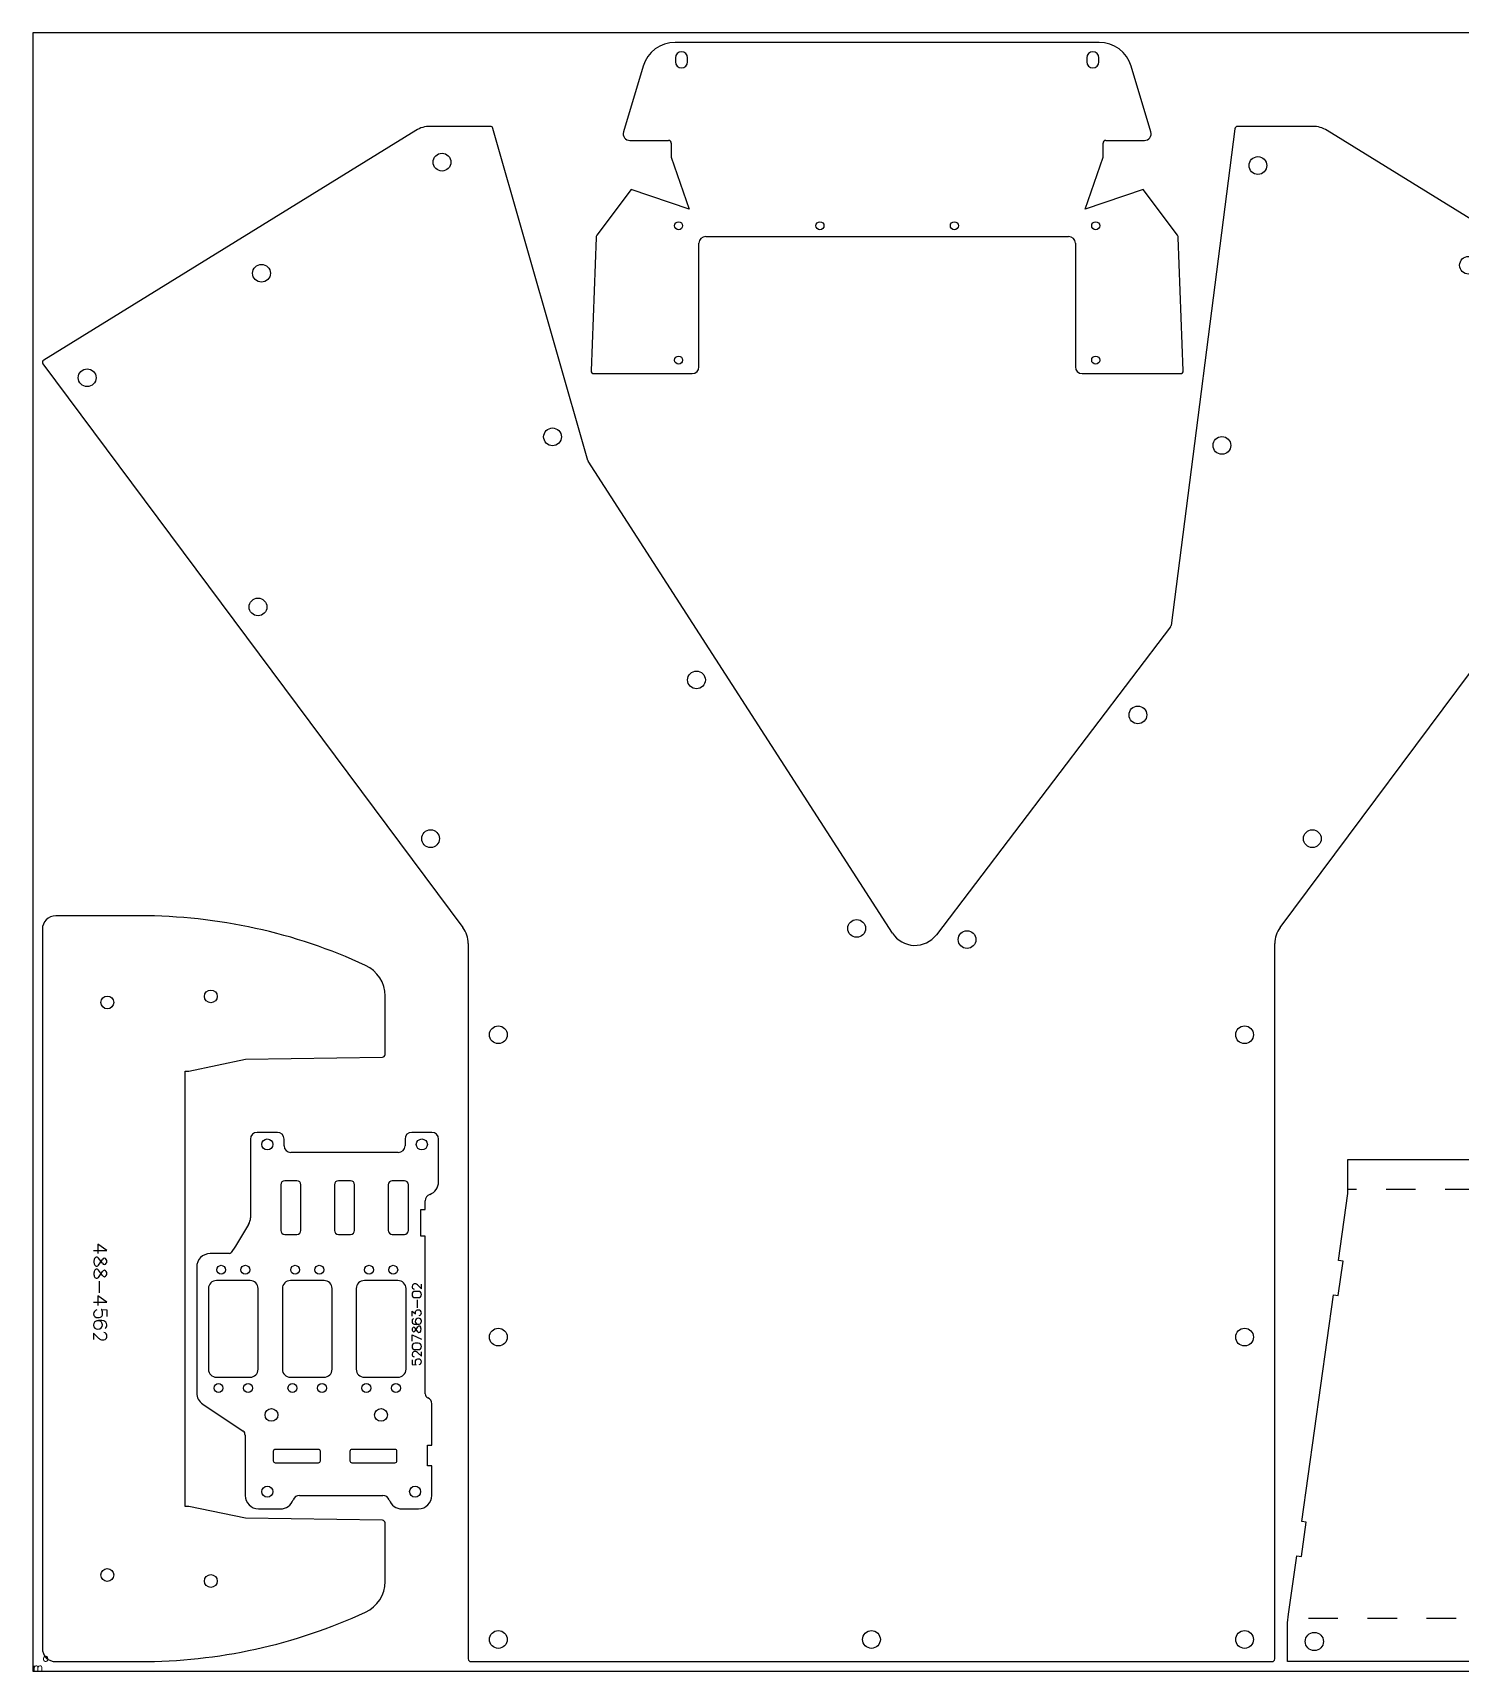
# Model space of a CAD drawing. Extents: x 2802 to 5850, y 686 to 1905.
# Drawn here: x 2802 to 3865, y 686 to 1905 of the extents above; entities that cross this region are included whole.
import ezdxf

# ---------------------------------------------------------------- set-up
doc = ezdxf.new("R2010")
doc.units = 0
doc.linetypes.add('DASHED', pattern=[43.935798, 21.967899, -21.967899])
doc.layers.get('0').update_dxf_attribs({"color": 1, "linetype": 'CONTINUOUS'})
for name, color, linetype in [('DUMMY-LAYOUT', 1, 'CONTINUOUS'), ('DUMMY-LAYOUT-MC-MC4', 1, 'CONTINUOUS'), ('DUMMY-LAYOUT-SHEET', 1, 'CONTINUOUS')]:
    doc.layers.add(name, color=color, linetype=linetype)
doc.styles.get("Standard").update_dxf_attribs({"font": 'simplex'})

# ---------------------------------------------------------------- blocks, each defined once
blk = doc.blocks.new('MDATUM')
at = {"color": 6, "linetype": 'CONTINUOUS'}
blk.add_text('m', height=6, dxfattribs=at).set_placement((0, 0))
blk = doc.blocks.new('ODATUM')
at = {"color": 6, "linetype": 'CONTINUOUS'}
blk.add_text('o', height=6, dxfattribs=at).set_placement((0, 0))
blk = doc.blocks.new('4975036ITEM01-01')
at = {"color": 1, "linetype": 'CONTINUOUS'}
for p, q in [((459.276902, 300.228902), (459.276902, 433.553804)), ((459.276902, 433.553804), (829.216242, 433.553804)), ((829.216242, 433.553804), (829.216242, 373.553804)), ((676.898222, 421.053804), (611.898222, 421.053804)), ((611.898222, 421.053804), (611.898222, 376.053804)), ((676.898222, 376.053804), (676.898222, 421.053804)), ((45, 348.276902), (45, 373.553804)), ((45, 373.553804), (315, 373.553804)), ((315, 373.553804), (315, 237.276902)), ((611.898222, 376.053804), (676.898222, 376.053804)), ((829.216242, 373.553804), (848.216242, 354.553804)), ((856.614464, 354.553805), (875.614464, 373.553805)), ((875.614464, 373.553805), (1244.553804, 373.553805)), ((1244.553804, 373.553805), (1244.553804, 348.276903)), ((848.216242, 354.553804), (849.276902, 353.843673)), ((849.276902, 353.843673), (849.276902, 348.276902)), ((855.553804, 353.843673), (856.614464, 354.553805)), ((855.553804, 348.276903), (855.553804, 353.843673)), ((37.969043, 298.435224), (45, 348.276902)), ((849.276902, 348.276902), (855.553804, 348.276903)), ((1244.553804, 348.276903), (1251.584762, 298.435225)), ((37.731892, 272.413239), (41.33571, 297.960303)), ((41.33571, 297.960303), (37.969043, 298.435224)), ((315, 237.276902), (434, 298.680902)), ((440.276902, 300.228902), (459.276902, 300.228902)), ((1251.584762, 298.435225), (1248.218095, 297.960303)), ((1248.218095, 297.960303), (1251.821912, 272.413238)), ((10.591201, 104.356751), (34.365225, 272.88816)), ((34.365225, 272.88816), (37.731892, 272.413239)), ((1251.821912, 272.413238), (1255.18858, 272.88816)), ((1255.18858, 272.88816), (1278.962603, 104.356751)), ((10.354051, 78.334765), (13.957869, 103.881829)), ((13.957869, 103.881829), (10.591201, 104.356751)), ((1278.962603, 104.356751), (1275.595936, 103.881829)), ((1275.595936, 103.881829), (1279.199753, 78.334765)), ((0.846395, 35.276902), (6.987383, 78.809687)), ((6.987383, 78.809687), (10.354051, 78.334765)), ((1279.199753, 78.334765), (1282.566421, 78.809687)), ((1282.566421, 78.809687), (1288.707409, 35.276902)), ((0, 29), (0.846395, 35.276902)), ((0, 0), (0, 29)), ((433, 35.276902), (433, 0)), ((435.357988, 29.276902), (435.357988, 35.276902)), ((854.195816, 29.276902), (435.357988, 29.276902)), ((854.195816, 35.276902), (854.195816, 29.276902)), ((856.553804, 0), (856.553804, 35.276902)), ((1288.707409, 35.276902), (1289.553804, 29)), ((1289.553804, 29), (1289.553804, 0)), ((433, 0), (0, 0)), ((1289.553804, 0), (856.553804, 0))]:
    blk.add_line(p, q, dxfattribs=at)
at = {"color": 3, "linetype": 'DASHED'}
for p, q in [((315, 351.415353), (45, 351.415353)), ((849.276902, 351.415353), (459.276902, 351.415353)), ((852.415353, 29.276902), (852.415353, 348.276902)), ((855.553804, 351.415354), (1244.553804, 351.415354)), ((437.138451, 29.276902), (437.138451, 299.775465)), ((433, 32.138451), (0.423197, 32.138451)), ((1289.130607, 32.138451), (856.553804, 32.138451))]:
    blk.add_line(p, q, dxfattribs=at)
at = {"color": 1, "linetype": 'CONTINUOUS'}
for centre, radius in [((884.202037, 302.325423), 6), ((20, 15), 6.75), ((420, 15), 6.75), ((869.553804, 15), 6.75), ((1269.553804, 15), 6.75)]:
    blk.add_circle(centre, radius, dxfattribs=at)
for centre, radius, start, end in [((441.146849, 283.201466), 17.049645, 92.92475, 114.782749), ((434.5, 35.276902), 1.5, 109.471221, 180), ((434.202736, 35.526686), 1.181947, 347.799547, 99.876625), ((855.351326, 35.526438), 1.182147, 80.13776, 192.186046), ((855.053804, 35.276902), 1.5, 0, 70.528783)]:
    blk.add_arc(centre, radius, start, end, dxfattribs=at)
blk = doc.blocks.new('470-8278-02')
at = {"color": 1, "linetype": 'CONTINUOUS'}
for p, q in [((965.605085, 1233.203801), (546.249148, 920.761987)), ((1139.419737, 955.70374), (968.501974, 1232.650374)), ((1142.4, 900.3), (1142.4, 945.2)), ((0, 914.8), (0, 318.8)), ((534.3, 916.8), (2, 916.8)), ((893.850168, 827.722936), (1140.949832, 898.377064)), ((542.166898, 601.212017), (893.31669, 827.481202)), ((769.989571, 394.307875), (540.895712, 568.47875)), ((1140.654508, 346.48374), (770.945492, 393.91626)), ((1142.4, 288.4), (1142.4, 344.5)), ((2, 316.8), (534.3, 316.8)), ((546.249148, 312.838013), (965.605085, 0.396199)), ((968.501974, 0.949626), (1139.419737, 277.89626))]:
    blk.add_line(p, q, dxfattribs=at)
for centre in [(955.4, 1200.3), (784.8, 1073.2), (1033.1, 1070.6), (612.4, 944.8), (1115.8, 936.3), (16.5, 894.4), (241.5, 894.4), (466.5, 894.4), (911.4, 854.1), (730.5, 747), (545.6, 627.8), (16.5, 616.8), (537.3, 545.7), (704.5, 418.6), (905, 356.1), (16.5, 339.2), (241.5, 339.2), (466.5, 339.2), (1113.3, 329.3), (612.4, 288.8), (1039.1, 172.6), (784.8, 160.4), (955.4, 33.3)]:
    blk.add_circle(centre, 6.6, dxfattribs=at)
for centre, radius, start, end in [((966.8, 1231.6), 2, 31.680832, 126.688012), ((1122.4, 945.2), 20, 0, 31.680832), ((2, 914.8), 2, 90, 180), ((534.3, 936.8), 20, 270, 306.688012), ((1140.4, 900.3), 2, 285.957019, 0), ((894.4, 825.8), 2, 105.957019, 122.796378), ((553, 584.4), 20, 122.796378, 232.755728), ((771.2, 395.9), 2, 232.755728, 262.689068), ((1140.4, 344.5), 2, 0, 82.689068), ((2, 318.8), 2, 180, 270), ((534.3, 296.8), 20, 53.311988, 90), ((1122.4, 288.4), 20, 328.319168, 0), ((966.8, 2), 2, 233.311988, 328.319168)]:
    blk.add_arc(centre, radius, start, end, dxfattribs=at)
blk = doc.blocks.new('4884562ITEM02-01')
at = {"color": 1, "linetype": 'CONTINUOUS'}
for p, q in [((244.404417, 440.472352), (145.273643, 436.788464)), ((143.592535, 436.196127), (109.397095, 410.715556)), ((246.47869, 365.236866), (246.47869, 438.473732)), ((66.563197, 416.414353), (17.815987, 401.78949)), ((73, 382.818461), (73, 411.625241)), ((109.397095, 410.715556), (124.158, 367.557556)), ((85.385707, 380.818461), (75, 380.818461)), ((124.158, 367.557556), (85.385707, 380.818461)), ((0, 377.843927), (0, 62.629805)), ((14.469953, 377.736866), (11.469953, 377.736866)), ((11.469953, 368.736866), (14.469953, 368.736866)), ((144.47869, 85.236866), (144.47869, 355.236866)), ((149.47869, 360.236866), (241.47869, 360.236866)), ((241.47869, 80.236866), (149.47869, 80.236866)), ((246.47869, 2), (246.47869, 75.236866)), ((14.469953, 71.736866), (11.469953, 71.736866)), ((11.469953, 62.736866), (14.469953, 62.736866)), ((85.385707, 59.655271), (124.158, 72.916177)), ((124.158, 72.916177), (109.397095, 29.758176)), ((73, 28.848491), (73, 57.655271)), ((75, 59.655271), (85.385707, 59.655271)), ((17.815987, 38.684243), (66.563197, 24.059379)), ((109.397095, 29.758176), (143.592535, 4.277605)), ((145.273643, 3.685268), (244.404417, 0.00138))]:
    blk.add_line(p, q, dxfattribs=at)
for centre in [(136.47869, 375.392869), (236.47869, 375.392869), (136.47869, 270.236866), (136.47869, 170.236866), (136.47869, 65.080863), (236.47869, 65.080863)]:
    blk.add_circle(centre, 3, dxfattribs=at)
for centre, radius, start, end in [((244.47869, 438.473732), 2, 0, 92.128241), ((145.385052, 433.790533), 3, 92.128244, 126.691464), ((68, 411.625241), 5, 0, 106.7), ((25, 377.843927), 25, 106.7, 180), ((75, 382.818461), 2, 180, 270), ((11.469953, 373.236866), 4.5, 90, 270), ((14.469953, 373.236866), 4.5, 270, 90), ((149.47869, 355.236866), 5, 90, 180), ((241.47869, 365.236866), 5, 270, 0), ((149.47869, 85.236866), 5, 180, 270), ((241.47869, 75.236866), 5, 0, 90), ((25, 62.629805), 25, 180, 253.3), ((11.469953, 67.236866), 4.5, 90, 270), ((14.469953, 67.236866), 4.5, 270, 90), ((75, 57.655271), 2, 90, 180), ((68, 28.848491), 5, 253.299994, 0), ((145.385052, 6.683199), 3, 233.308537, 267.871759), ((244.47869, 2), 2, 267.871745, 0)]:
    blk.add_arc(centre, radius, start, end, dxfattribs=at)
blk = doc.blocks.new('5207863ITEM-01')
at = {"color": 1, "linetype": 'CONTINUOUS'}
for p, q in [((40, 275.150962), (40, 216.6439)), ((60, 280.150962), (45, 280.150962)), ((65, 270.150962), (65, 275.150962)), ((155, 275.150962), (155, 270.150962)), ((175, 280.150962), (160, 280.150962)), ((180, 243.336919), (180, 275.150962)), ((150, 265.150962), (70, 265.150962)), ((74.5, 244.175363), (65.5, 244.175363)), ((114.5, 244.175363), (105.5, 244.175363)), ((154.5, 244.175363), (145.5, 244.175363)), ((62.5, 241.175363), (62.5, 207.175363)), ((77.5, 207.175363), (77.5, 241.175363)), ((102.5, 241.175363), (102.5, 207.175363)), ((117.5, 207.175363), (117.5, 241.175363)), ((142.5, 241.175363), (142.5, 207.175363)), ((157.5, 207.175363), (157.5, 241.175363)), ((166.8, 202.993412), (166.8, 222.718402)), ((166.8, 222.718402), (170, 222.718402)), ((170, 222.718402), (170, 229.194783)), ((38.574929, 211.498942), (28.909676, 195.390187)), ((28.909676, 195.390187), (25.661839, 190.82916)), ((65.5, 204.175363), (74.5, 204.175363)), ((105.5, 204.175363), (114.5, 204.175363)), ((145.5, 204.175363), (154.5, 204.175363)), ((170, 202.993412), (166.8, 202.993412)), ((170, 85.495531), (170, 202.993412)), ((24.137068, 189.89973), (10, 189.89973)), ((0, 179.89973), (0, 86.251568)), ((8.73, 163.89973), (8.73, 103.89973)), ((39.73, 169.89973), (14.73, 169.89973)), ((45.73, 103.89973), (45.73, 163.89973)), ((63.73, 163.89973), (63.73, 103.89973)), ((94.73, 169.89973), (69.73, 169.89973)), ((100.73, 103.89973), (100.73, 163.89973)), ((118.73, 163.89973), (118.73, 103.89973)), ((149.73, 169.89973), (124.73, 169.89973)), ((155.73, 103.89973), (155.73, 163.89973)), ((14.73, 97.89973), (39.73, 97.89973)), ((69.73, 97.89973), (94.73, 97.89973)), ((124.73, 97.89973), (149.73, 97.89973)), ((4.452998, 77.931065), (34.664101, 57.79033)), ((175, 47.387637), (175, 78.079332)), ((36, 54.845434), (36, 10)), ((57, 42.776902), (57, 35.776902)), ((90.5, 44.276902), (58.5, 44.276902)), ((92, 35.776902), (92, 42.776902)), ((114, 42.776902), (114, 35.776902)), ((147.5, 44.276902), (115.5, 44.276902)), ((149, 35.776902), (149, 42.776902)), ((171.8, 31.887637), (171.8, 47.387637)), ((171.8, 47.387637), (175, 47.387637)), ((58.5, 34.276902), (90.5, 34.276902)), ((115.5, 34.276902), (147.5, 34.276902)), ((175, 31.887637), (171.8, 31.887637)), ((175, 10), (175, 31.887637)), ((46, 0), (62.357864, 0)), ((76.5, 10), (138.5, 10)), ((152.642136, 0), (165, 0))]:
    blk.add_line(p, q, dxfattribs=at)
at = {"color": 8, "linetype": 'CONTINUOUS'}
for p, q in [((164.857356, 161.822693), (162.524022, 161.822693)), ((164.857356, 166.156026), (167.190689, 163.822693)), ((167.190689, 163.822693), (167.190689, 167.156026)), ((160.190689, 143.48936), (160.190689, 147.156026)), ((160.190689, 147.156026), (162.857356, 145.156026)), ((162.524022, 157.156026), (164.857356, 157.156026)), ((162.857356, 145.156026), (162.857356, 146.822693)), ((164.190689, 149.48936), (164.190689, 155.48936)), ((162.524022, 132.48936), (164.524022, 135.48936)), ((164.524022, 131.822693), (162.524022, 134.48936)), ((167.190689, 139.48936), (167.190689, 139.822693)), ((160.190689, 124.822693), (160.190689, 129.48936)), ((160.190689, 129.48936), (167.190689, 126.156026)), ((164.857356, 123.156026), (162.524022, 123.156026)), ((160.190689, 110.822693), (160.190689, 107.48936)), ((162.524022, 118.48936), (164.857356, 118.48936)), ((164.857356, 115.822693), (167.190689, 113.48936)), ((167.190689, 113.48936), (167.190689, 116.822693)), ((160.190689, 107.48936), (163.190689, 107.156026))]:
    blk.add_line(p, q, dxfattribs=at)
at = {"color": 1, "linetype": 'CONTINUOUS'}
for centre, radius in [((52.5, 271.150962), 4.1), ((167.5, 271.150962), 4.1), ((18.23, 177.89973), 3.3), ((36.23, 177.89973), 3.3), ((73.23, 177.89973), 3.3), ((91.23, 177.89973), 3.3), ((128.23, 177.89973), 3.3), ((146.23, 177.89973), 3.3), ((16.23, 89.89973), 3.3), ((38.23, 89.89973), 3.3), ((71.23, 89.89973), 3.3), ((93.23, 89.89973), 3.3), ((126.23, 89.89973), 3.3), ((148.23, 89.89973), 3.3), ((55.637152, 69.89973), 4.75), ((137.13, 69.89973), 4.75), ((52.5, 12.8), 4.1), ((162.5, 12.8), 4.1)]:
    blk.add_circle(centre, radius, dxfattribs=at)
for centre, radius, start, end in [((45, 275.150962), 5, 90, 180), ((60, 275.150962), 5, 0, 90), ((70, 270.150962), 5, 180, 270), ((150, 270.150962), 5, 270, 0), ((160, 275.150962), 5, 90, 180), ((175, 275.150962), 5, 0, 90), ((65.5, 241.175363), 3, 90, 180), ((74.5, 241.175363), 3, 0, 90), ((105.5, 241.175363), 3, 90, 180), ((114.5, 241.175363), 3, 0, 90), ((145.5, 241.175363), 3, 90, 180), ((154.5, 241.175363), 3, 0, 90), ((175, 229.194783), 5, 109.471218, 180), ((170, 243.336919), 10, 289.471221, 0), ((30, 216.6439), 10, 329.036241, 0), ((65.5, 207.175363), 3, 180, 270), ((74.5, 207.175363), 3, 270, 0), ((105.5, 207.175363), 3, 180, 270), ((114.5, 207.175363), 3, 270, 0), ((145.5, 207.175363), 3, 180, 270), ((154.5, 207.175363), 3, 270, 0), ((10, 179.89973), 10, 90, 180), ((23.906455, 191.993502), 2.106434, 276.285358, 326.443766), ((14.73, 163.89973), 6, 90, 180), ((39.73, 163.89973), 6, 0, 90), ((69.73, 163.89973), 6, 90, 180), ((94.73, 163.89973), 6, 0, 90), ((124.73, 163.89973), 6, 90, 180), ((149.73, 163.89973), 6, 0, 90), ((14.73, 103.89973), 6, 180, 270), ((39.73, 103.89973), 6, 270, 0), ((69.73, 103.89973), 6, 180, 270), ((94.73, 103.89973), 6, 270, 0), ((124.73, 103.89973), 6, 180, 270), ((149.73, 103.89973), 6, 270, 0), ((10, 86.251568), 10, 180, 236.309932), ((173, 85.495531), 3, 180, 247.975687), ((170, 78.079332), 5, 0, 67.975689), ((33, 55.294179), 2.999999, 23.776564, 56.309932), ((29.740458, 54.732957), 6.260552, 1.029433, 16.429781), ((58.5, 42.776902), 1.5, 90, 180), ((90.5, 42.776902), 1.5, 0, 90), ((115.5, 42.776902), 1.5, 90, 180), ((147.5, 42.776902), 1.5, 0, 90), ((58.5, 35.776902), 1.5, 180, 270), ((90.5, 35.776902), 1.5, 270, 0), ((115.5, 35.776902), 1.5, 180, 270), ((147.5, 35.776902), 1.5, 270, 0), ((46, 10), 10, 180, 270), ((62.357864, 10), 10, 270, 340.52878), ((76.5, 5), 5, 90, 160.528779), ((138.5, 5), 5, 19.471218, 90), ((152.642136, 10), 10, 199.471221, 270), ((165, 10), 10, 270, 0)]:
    blk.add_arc(centre, radius, start, end, dxfattribs=at)
at = {"color": 8, "linetype": 'CONTINUOUS'}
for centre, radius, start, end in [((162.154317, 165.431272), 1.964487, 178.305569, 261.305571), ((162.163601, 165.438946), 1.973556, 119.536243, 178.536243), ((162.524022, 159.48936), 2.333333, 90.000001, 270), ((162.357356, 164.19427), 3.183255, 68.500002, 111.5), ((161.355048, 162.875172), 4.798975, 43.130102, 63.130102), ((164.857356, 159.48936), 2.333333, 270.000001, 90), ((163.613187, 146.861444), 0.756824, 123.934948, 182.934949), ((164.843215, 143.560062), 4.262654, 89.809932, 112.809932), ((165.024022, 145.656026), 2.173068, 4.398706, 94.398705), ((162.494737, 139.587336), 2.30613, 124.434949, 182.434948), ((162.290712, 133.344908), 2.104985, 147.065051, 176.065052), ((162.281195, 139.537003), 2.091048, 181.305571, 258.305574), ((161.58991, 133.973861), 1.184, 93.190068, 154.190069), ((161.355459, 133.819848), 1.346769, 29.809932, 82.809932), ((163.690689, 145.430399), 8.149921, 257, 283), ((164.857356, 139.48936), 2.333333, 90, 179.999999), ((164.652792, 139.549941), 2.129631, 181.630102, 284.630102), ((165.524022, 134.822693), 1.20185, 56.309933, 146.309932), ((165.024022, 139.656026), 2.173068, 4.398705, 94.398704), ((165.100183, 145.870337), 2.091048, 281.694426, 358.694429), ((165.100183, 139.537003), 2.091048, 281.694429, 358.694431), ((164.740941, 134.264486), 2.128327, 6.06505, 47.065051), ((163.852453, 133.656026), 3.118315, 344.5, 15.5), ((162.290712, 133.633812), 2.104985, 183.934949, 212.934949), ((162.524022, 120.822693), 2.333333, 90.000001, 270), ((161.58991, 133.004858), 1.184, 205.809932, 266.809934), ((161.355459, 133.158871), 1.346769, 277.190068, 330.190067), ((165.524022, 132.48936), 1.20185, 213.690069, 303.690068), ((164.857356, 120.822693), 2.333333, 270.000001, 90), ((164.740941, 133.047567), 2.128327, 312.934948, 353.934949), ((162.154317, 115.097938), 1.964487, 178.305569, 261.305571), ((162.163601, 115.105613), 1.973556, 119.536243, 178.536243), ((162.357356, 113.860937), 3.183255, 68.500002, 111.5), ((166.133585, 109.322693), 3.704509, 167, 193), ((164.173944, 109.506105), 1.773313, 111.499998, 158.5), ((161.355048, 112.541838), 4.798975, 43.130102, 63.130102), ((165.048115, 107.89299), 3.601425, 93.036243, 115.036243), ((165.024022, 109.322693), 2.173068, 4.398706, 94.398705), ((164.556714, 108.611368), 2.03635, 183.434949, 213.434949), ((164.60975, 108.90842), 2.25491, 219, 231), ((165.100183, 109.537003), 2.091048, 281.694426, 358.694429)]:
    blk.add_arc(centre, radius, start, end, dxfattribs=at)
blk = doc.blocks.new('4884562ITEM01-01')
at = {"color": 1, "linetype": 'CONTINUOUS'}
for p, q in [((103.228638, 255), (59.594348, 255)), ((106.698317, 151.11468), (105.22843, 253.028843)), ((449.77157, 253.028843), (448.301683, 151.11468)), ((495.405979, 255), (451.771362, 255)), ((115.5, 108.953907), (106.698317, 151.11468)), ((448.301683, 151.11468), (439.5, 108.953907)), ((115.5, 106.191961), (115.5, 108.953907)), ((439.5, 106.191961), (115.5, 106.191961)), ((439.5, 108.953907), (439.5, 106.191961)), ((0, 72.681876), (0, 10)), ((555, 10), (555, 72.681876)), ((10, 0), (545, 0))]:
    blk.add_line(p, q, dxfattribs=at)
at = {"color": 8, "linetype": 'CONTINUOUS'}
for p, q in [((249.026245, 48.038966), (244.26434, 41.372299)), ((244.26434, 41.372299), (251.407197, 41.372299)), ((249.026245, 38.038966), (249.026245, 48.038966)), ((258.550054, 44.705633), (254.740531, 41.84849)), ((259.978626, 41.84849), (255.692912, 44.705633)), ((267.597674, 44.705633), (263.78815, 41.84849)), ((269.026245, 41.84849), (264.740531, 44.705633)), ((271.883388, 42.32468), (280.454816, 42.32468)), ((287.597674, 48.038966), (282.835769, 41.372299)), ((282.835769, 41.372299), (289.978626, 41.372299)), ((287.597674, 38.038966), (287.597674, 48.038966)), ((292.835769, 43.753252), (293.311959, 48.038966)), ((293.311959, 48.038966), (298.073864, 48.038966)), ((304.26434, 38.038966), (304.740531, 38.038966)), ((313.78815, 41.372299), (310.454816, 38.038966)), ((310.454816, 38.038966), (315.216721, 38.038966))]:
    blk.add_line(p, q, dxfattribs=at)
at = {"color": 1, "linetype": 'CONTINUOUS'}
for centre in [(60, 125.345475), (495, 125.345475), (64.5, 48.332964), (490.5, 48.332964)]:
    blk.add_circle(centre, 4.75, dxfattribs=at)
for centre, radius, start, end in [((59.594348, 230), 25, 90, 155.196029), ((103.228638, 253), 2, 0.82632, 90), ((451.771362, 253), 2, 90, 179.173692), ((495.405979, 230), 25, 24.803655, 90), ((400, 72.681876), 400, 155.196029, 180), ((154.994141, 72.681296), 400.005859, 0.000083, 24.803655), ((10, 10), 10, 180, 270), ((545, 10), 10, 270, 0)]:
    blk.add_arc(centre, radius, start, end, dxfattribs=at)
at = {"color": 8, "linetype": 'CONTINUOUS'}
for centre, radius, start, end in [((255.692912, 40.419918), 1.716929, 123.690069, 213.690068), ((256.49035, 41.538605), 3.040468, 222.934948, 263.934949), ((256.429338, 46.040079), 1.691428, 115.809932, 176.809934), ((256.649357, 46.375009), 1.923955, 187.190068, 240.190067), ((257.327843, 45.038933), 3.007122, 93.934949, 122.934949), ((257.359578, 42.807875), 4.454735, 254.5, 285.5), ((256.915123, 45.038933), 3.007122, 57.065051, 86.065052), ((257.813628, 46.040079), 1.691428, 3.190068, 64.190069), ((257.593609, 46.375009), 1.923955, 299.809932, 352.809932), ((258.228806, 41.538605), 3.040468, 276.06505, 317.065051), ((259.026245, 40.419918), 1.716929, 326.309933, 56.309932), ((264.740531, 40.419918), 1.716929, 123.690069, 213.690068), ((265.537969, 41.538605), 3.040468, 222.934948, 263.934949), ((265.476957, 46.040079), 1.691428, 115.809932, 176.809934), ((265.696976, 46.375009), 1.923955, 187.190068, 240.190067), ((266.375462, 45.038933), 3.007122, 93.934949, 122.934949), ((266.407197, 42.807875), 4.454735, 254.5, 285.5), ((265.962742, 45.038933), 3.007122, 57.065051, 86.065052), ((266.641228, 46.375009), 1.923955, 299.809932, 352.809932), ((267.276425, 41.538605), 3.040468, 276.06505, 317.065051), ((266.861248, 46.040079), 1.691428, 3.190068, 64.190069), ((268.073864, 40.419918), 1.716929, 326.309933, 56.309932), ((295.339189, 41.726022), 3.2213, 129, 141), ((294.914828, 41.801787), 2.909072, 93.434949, 123.434949), ((296.237164, 41.025402), 2.987212, 191.694426, 268.694429), ((295.931007, 39.549114), 5.292156, 77, 103), ((295.931007, 41.134204), 3.104382, 274.398706, 4.398705), ((296.193024, 42.348602), 2.533304, 21.499998, 68.5), ((293.888574, 41.099786), 5.144893, 3.036243, 25.036243), ((312.751539, 43.038966), 11.642744, 167, 193), ((304.350885, 41.664534), 3.04233, 91.630102, 194.630102), ((304.332402, 45.05253), 2.987212, 91.305571, 168.305574), ((304.332402, 41.025403), 2.987212, 191.694429, 268.694431), ((304.404306, 44.747469), 3.294471, 34.434949, 92.434948), ((304.26434, 41.372299), 3.333333, 0, 89.999999), ((304.502435, 41.134204), 3.104382, 274.398705, 4.398704), ((312.752786, 45.233784), 2.80641, 88.305569, 171.305571), ((312.763749, 45.220521), 2.819365, 29.536243, 88.536243), ((309.101215, 46.375596), 6.855679, 313.130102, 333.130102), ((310.985641, 44.943728), 4.547507, 338.500002, 21.5)]:
    blk.add_arc(centre, radius, start, end, dxfattribs=at)

msp = doc.modelspace()

# ---------------------------------------------------------------- linework, layer by layer
at = {"layer": 'DUMMY-LAYOUT-SHEET', "color": 1, "linetype": 'CONTINUOUS'}
for p, q in [((5849.69697, 1904.933913), (2801.69697, 1904.933913)), ((2801.69697, 1904.933913), (2801.69697, 685.733913)), ((2801.69697, 685.733913), (5849.69697, 685.733913))]:
    msp.add_line(p, q, dxfattribs=at)

# ---------------------------------------------------------------- block references
at = {"layer": 'DUMMY-LAYOUT'}
for name, p, rotation in [('4884562ITEM02-01', (3217.10129, 1897.808903), -90), ('470-8278-02', (4042.465365, 692.858913), 90), ('4884562ITEM01-01', (2808.82197, 1247.858913), -90)]:
    msp.add_blockref(name, p, dxfattribs=dict(at, rotation=rotation))
for name, p in [('4975036ITEM01-01', (3735.162266, 692.858913)), ('5207863ITEM-01', (2923.646658, 806.572113)), ('ODATUM', (2808.82197, 692.858913))]:
    msp.add_blockref(name, p, dxfattribs=at)
at = {"layer": 'DUMMY-LAYOUT-MC-MC4'}
msp.add_blockref('MDATUM', (2801.69697, 685.733913), dxfattribs=at)

doc.saveas('drawing.dxf')
